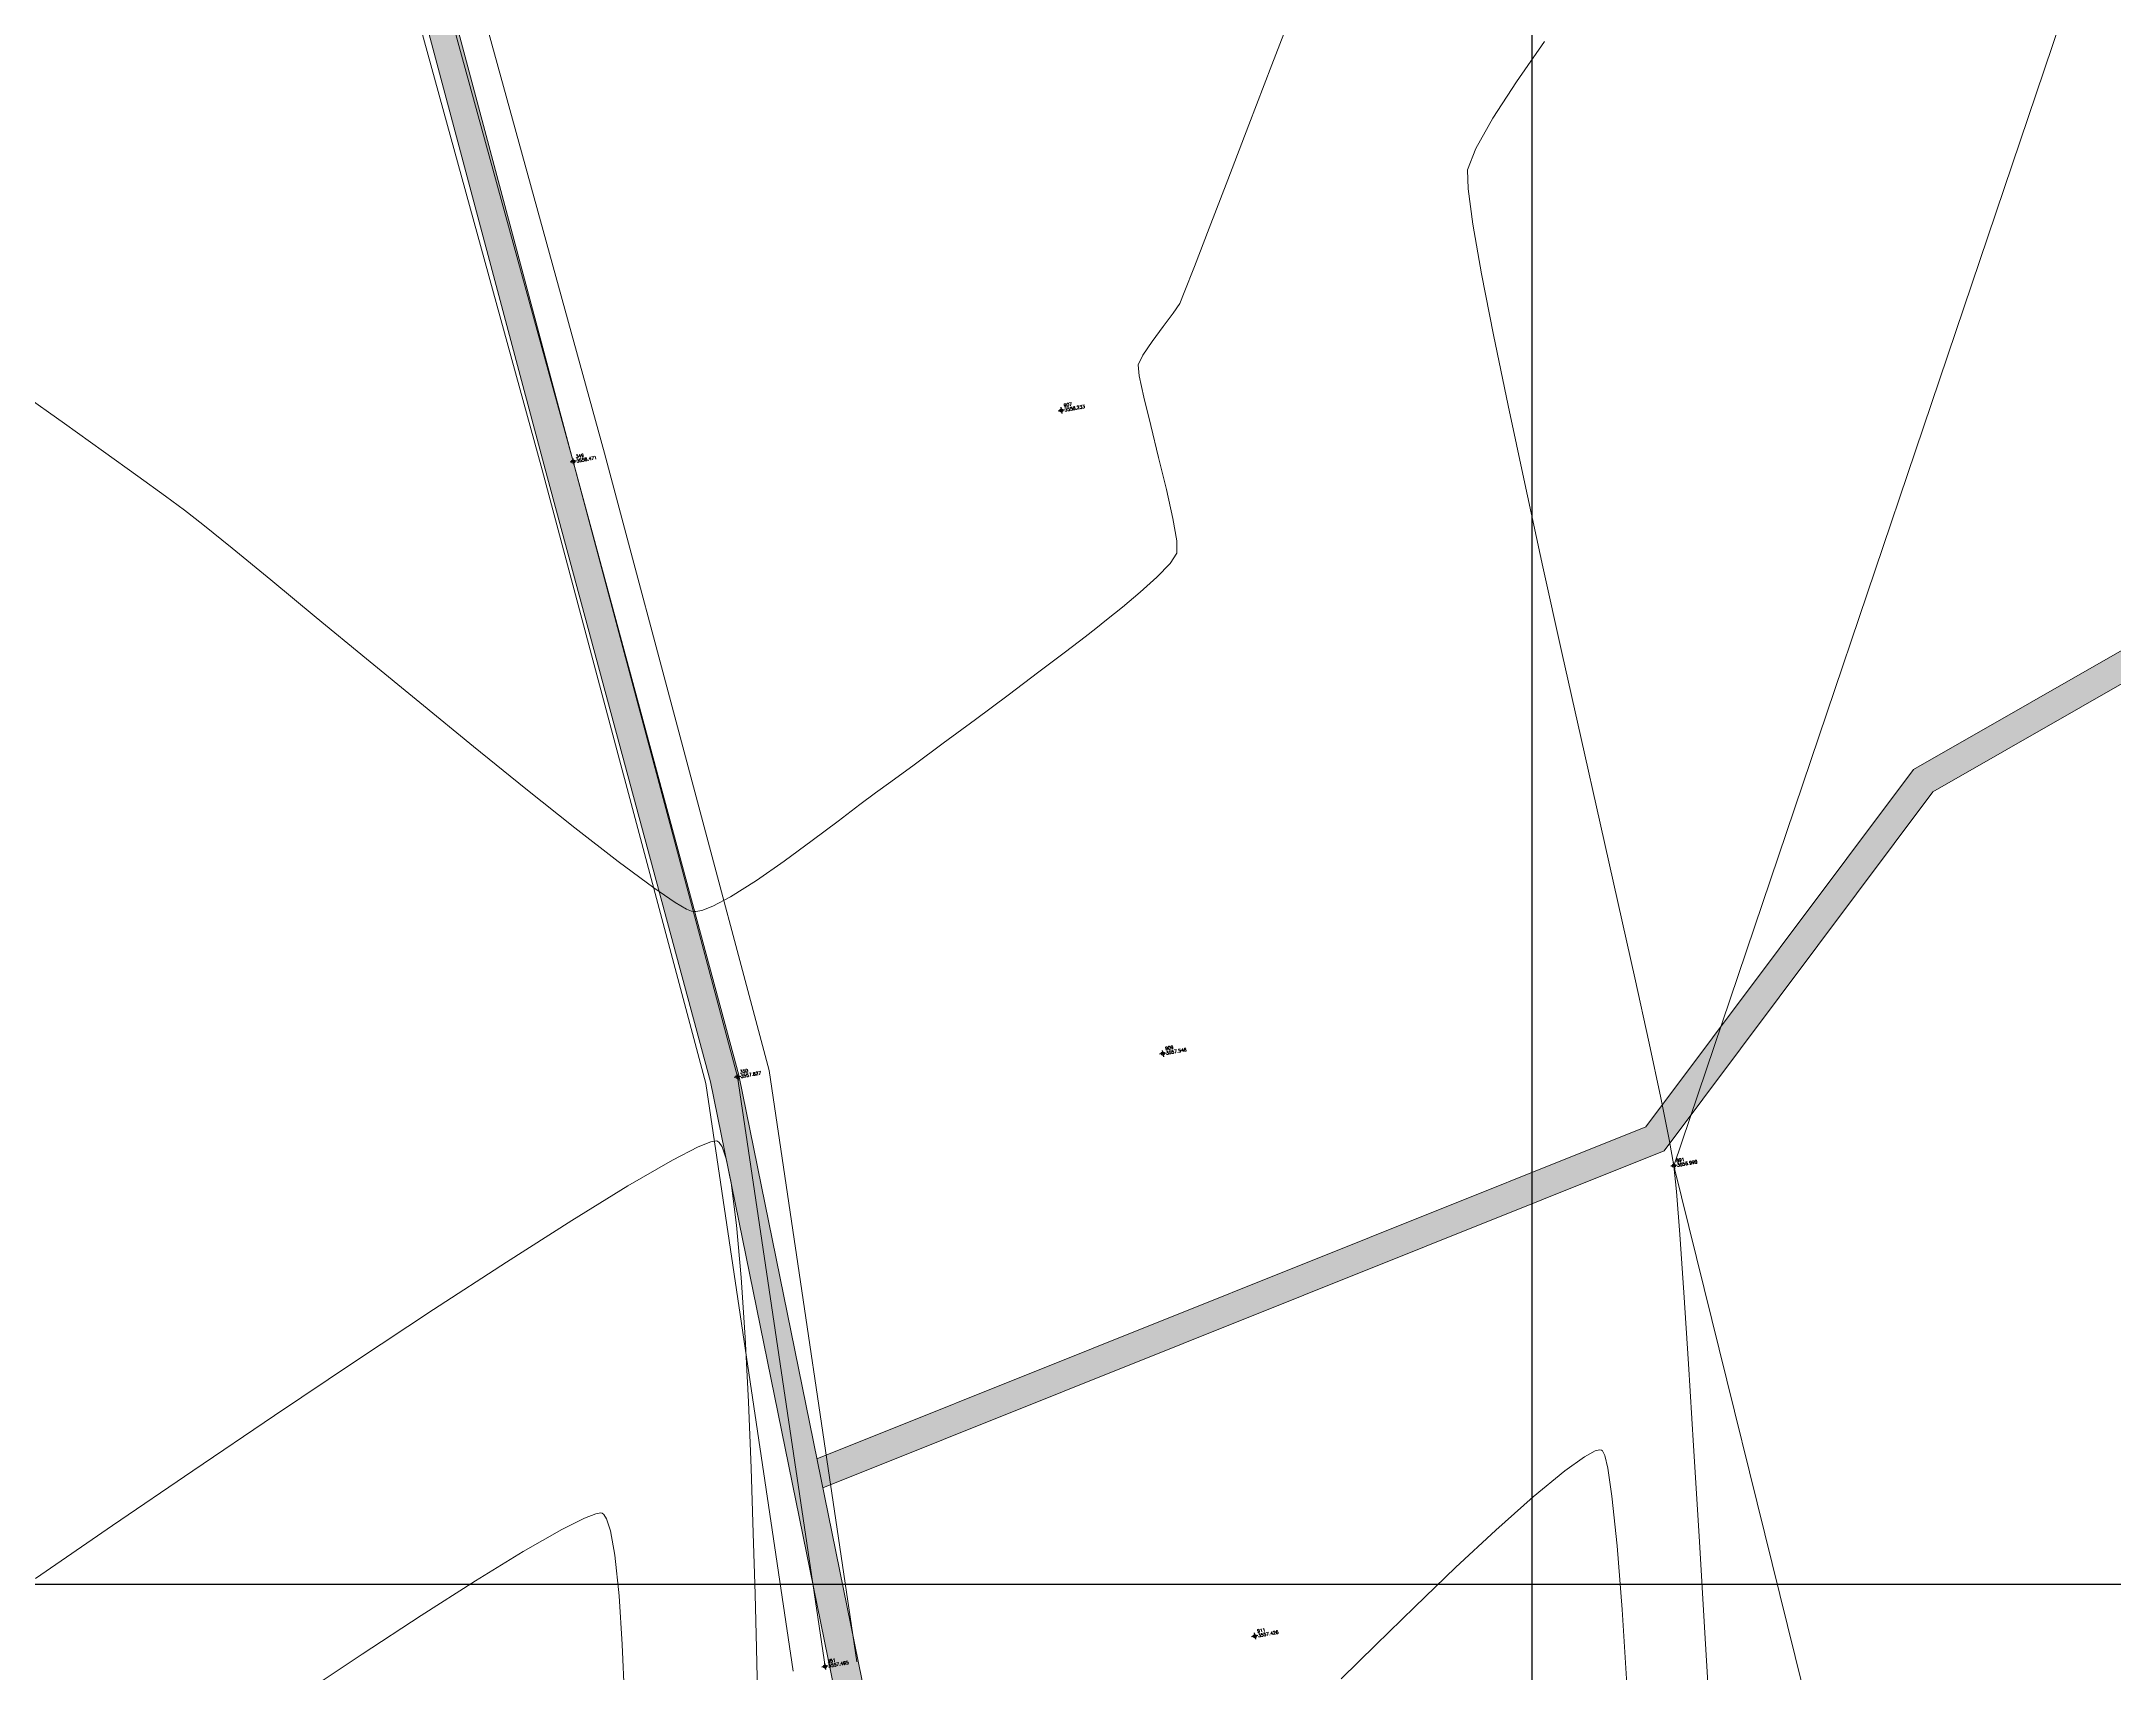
# Model space of a CAD drawing. Header units: millimetres. Extents: x 736950 to 740938, y 8500595 to 8502163.
# Drawn here: x 738253.7 to 738318.1, y 8501197.2 to 8501247.9 of the extents above; entities that cross this region are included whole.
import ezdxf

# ---------------------------------------------------------------- set-up
doc = ezdxf.new("R2010")
doc.units = ezdxf.units.MM
for name, color, linetype, lineweight in [('camino', 22, 'Continuous', 5), ('CAMINO ACTUAL', 1, 'Continuous', 13), ('CONT-MNR', 96, 'Continuous', 15), ('otros', 4, 'Continuous', 5), ('pista', 251, 'Continuous', 5)]:
    doc.layers.add(name, color=color, linetype=linetype, lineweight=lineweight)
doc.layers.add('Cuadricula Coordenadas', color=5, linetype='Continuous')
doc.styles.add('5mm', font='arial.ttf', dxfattribs={"height": 3})
pattern_1 = [(9.94991650582834, (1479841.21072825, -18.49207214638591), (0.4979252195647159, 0.4170677100899267), [0.375, -0.75]), (129.9499165058283, (1479841.21072825, -18.49207214638591), (-0.6101538418184378, 0.222682034283025), [0.3749999999999999, -0.7499999999999998]), (69.94991650582834, (1479841.21072825, -18.49207214638591), (-0.112228622253722, 0.6397497443729518), [-0.75, 0.375])]

msp = doc.modelspace()

# ---------------------------------------------------------------- hatches: boundary and pattern name
at = {"layer": 'pista'}
h = msp.add_hatch(dxfattribs=at)
h.set_pattern_fill('HONEY', color=256, scale=3, angle=9.94991650582834, style=0)
h.set_pattern_definition(pattern_1)
h.paths.add_polyline_path([(737744.7999806425, 8501250.923935566), (737743.4751223363, 8501250.754223157), (737756.465848178, 8501242.026572531), (737763.5739612179, 8501242.006896213), (737770.002546867, 8501243.455222024), (737769.8468594846, 8501244.342704736), (737763.4750639071, 8501242.907173423), (737756.7405500773, 8501242.925815564)])
h.paths.add_polyline_path([(737794.2809870465, 8501256.017245878), (737809.7820272583, 8501263.709828075), (737823.391616501, 8501273.483615467), (737837.0791595323, 8501280.557800073), (737851.5530432165, 8501285.77819753), (737870.8510758049, 8501293.050216693, -0.9976846880626209), (737871.0089264096, 8501292.63424804), (737865.2748787645, 8501289.581801567, 0.7845063948290762), (737866.1540430214, 8501286.121818589), (737883.2588851704, 8501291.348365877), (737897.4188924351, 8501296.516943583), (737903.2981396064, 8501301.44146652, -0.5512150924587264), (737904.1219025984, 8501301.177325813), (737906.855912117, 8501297.98174819, 0.5618964424650519), (737910.2738656431, 8501298.536066804), (737914.22079628, 8501308.558674501), (737925.6412323939, 8501300.72656757, 0.340189525830376), (737928.7023693406, 8501300.894137181), (737936.9171069289, 8501306.117412793, -0.358727273887905), (737938.1716059428, 8501305.962964654), (737943.1732157968, 8501301.051021611, 0.3417074120720416), (737946.0555081918, 8501300.709858142), (737955.8779356404, 8501307.072689936), (737971.8320576148, 8501314.464803053), (737988.5677626224, 8501323.411181662), (738023.1375471824, 8501336.282937778), (738044.4246208373, 8501357.728329657), (738061.4456776979, 8501362.208386911), (738078.9085143938, 8501363.070318012), (738112.0997810266, 8501372.051506756), (738118.6561313582, 8501373.365123207), (738128.3493353954, 8501376.976906104), (738155.2251721952, 8501366.826195797), (738176.6167526407, 8501363.543890122), (738193.8053773039, 8501353.328603027), (738204.7313956148, 8501340.877429372), (738207.705198212, 8501335.751671141), (738214.35685511, 8501331.742925933), (738229.9282901662, 8501313.374534177), (738233.5603594936, 8501308.186787868), (738234.53883727, 8501308.358438132), (738230.6417003467, 8501313.924784988), (738214.9478837823, 8501332.43754055), (738208.3676942562, 8501336.403214611), (738205.4657963786, 8501341.405035153), (738194.387784551, 8501354.029418997), (738176.9261677533, 8501364.406946706), (738155.4549153853, 8501367.70147717), (738128.3514754312, 8501377.93815071), (738118.4090486554, 8501374.233504975), (738111.8936108743, 8501372.928085677), (738078.7671659255, 8501363.964436961), (738061.3074614278, 8501363.102660457), (738043.958527311, 8501358.536303693), (738022.6381405202, 8501337.057350922), (737988.196920163, 8501324.233464561), (737971.4304040315, 8501315.270615296), (737955.4419368334, 8501307.862588815), (737945.5806043665, 8501301.47455489, -0.3391433520832071), (737943.8038299843, 8501301.693147572), (737938.8116631231, 8501306.59581691, 0.3560082385246841), (737936.4342009705, 8501306.876887502), (737928.158540546, 8501301.61487459, -0.3502196171718997), (737926.1502499409, 8501301.468794718), (737914.5128481541, 8501309.44969617, 0.4302069892023044), (737913.4330382891, 8501309.014522241), (737909.4507249827, 8501298.90206584, -0.5704007069138802), (737907.5397775185, 8501298.566836312), (737904.9064502402, 8501301.644734057, 0.4931454261128044), (737902.7202336333, 8501302.131411942), (737896.9620044216, 8501297.308254998), (737882.9728831241, 8501292.20205278), (737866.0373022418, 8501287.027224885, -0.7384715771871906), (737865.6977918843, 8501288.787355538), (737871.5108758068, 8501291.881875956, 0.9119586051647783), (737870.5337161538, 8501293.892406015), (737851.2416702455, 8501286.62264278), (737836.7183275839, 8501281.384406622), (737822.9200107896, 8501274.252970394), (737809.3164408724, 8501264.483505804), (737793.8201376351, 8501256.79327439), (737778.9884914039, 8501246.402265295), (737769.846859484, 8501244.34270474), (737770.0025468671, 8501243.455222024), (737779.3594973255, 8501245.563292695)])
h.paths.add_polyline_path([(738260.5182952256, 8501271.251537092), (738234.538837269, 8501308.358438132), (738233.56035949, 8501308.186787868), (738259.6897886079, 8501270.86568047), (738269.3749442189, 8501234.589470252), (738274.5057655985, 8501215.583008338), (738279.7983711922, 8501189.602392923), (738280.7089290785, 8501189.641305126), (738275.382018582, 8501215.790318219), (738270.2441657205, 8501234.822827347)])
h = msp.add_hatch(dxfattribs=at)
h.set_pattern_fill('HONEY', color=256, scale=3, angle=9.94991650582834, style=0)
h.set_pattern_definition(pattern_1)
h.paths.add_polyline_path([(738324.6607803253, 8501303.255688567), (738340.4924515977, 8501317.889334468), (738348.8662337415, 8501324.073052296), (738353.590805852, 8501327.284200039), (738353.3935913751, 8501328.238359738), (738348.3457597718, 8501324.807502367), (738339.9179463997, 8501318.583884543), (738324.2255770555, 8501304.078999216), (738315.7325336294, 8501302.122292453), (738315.3895158557, 8501301.119687961)])
h.paths.add_polyline_path([(738357.4758860999, 8501329.924770733), (738355.3178019538, 8501329.546187053), (738353.3935913751, 8501328.238359738), (738353.590805852, 8501327.284200039)])
h.paths.add_polyline_path([(738355.3178019538, 8501329.546187053), (738357.4758860999, 8501329.924770733), (738361.0578508263, 8501332.359323043), (738363.3835271286, 8501333.415346753), (738363.2229229206, 8501334.330857413), (738360.6156308141, 8501333.146959946)])
h.paths.add_polyline_path([(738372.2578746635, 8501337.44493651), (738376.051893744, 8501343.604659278), (738384.3371857059, 8501343.315453827), (738396.3431088859, 8501336.743085163), (738397.7625263938, 8501336.992087642), (738384.5820186181, 8501344.207455842), (738375.5601263958, 8501344.522372976), (738371.6356416285, 8501338.150834598), (738363.2229229206, 8501334.330857413), (738363.3835271286, 8501333.415346753)])
h.paths.add_polyline_path([(738436.6034008801, 8501329.990238985), (738444.2017746986, 8501325.43121988), (738452.8734561556, 8501307.334992252), (738462.2723454447, 8501299.215247), (738472.0773927479, 8501292.336898148), (738476.4099973171, 8501284.113763375), (738475.7676183763, 8501275.937908038), (738473.3720247473, 8501270.147524597), (738463.7300826617, 8501267.01979427), (738453.6966851103, 8501272.36147203), (738447.4627184485, 8501277.597434692), (738440.2922288832, 8501281.82037677), (738429.9443386114, 8501278.080471296), (738419.3518401972, 8501279.321331613), (738406.5075618846, 8501276.137968121), (738388.4123257946, 8501271.967200011), (738375.1903402089, 8501266.111610735), (738375.3505656625, 8501265.198259134), (738388.6981989648, 8501271.109493716), (738406.7169004902, 8501275.262621386), (738419.409583229, 8501278.408412987), (738430.0505363679, 8501277.161876433), (738440.2001518973, 8501280.830122007), (738446.9413410703, 8501276.860009344), (738453.1902639542, 8501271.61148482), (738463.6443750293, 8501266.045823503), (738474.0448573995, 8501269.419615198), (738476.6536982558, 8501275.725437986), (738477.3276306477, 8501284.302888758), (738472.7722720027, 8501292.948803121), (738462.8263635708, 8501299.92596761), (738453.6039266584, 8501307.893274814), (738444.8965941606, 8501326.063899701), (738436.8460261285, 8501330.894235026), (738416.3518244564, 8501330.566419892), (738403.3274363902, 8501333.945704658), (738397.7625263938, 8501336.992087642), (738396.3431088859, 8501336.743085163), (738402.9932677158, 8501333.10260747), (738416.2440572663, 8501329.664580975)])
h.paths.add_polyline_path([(738366.9855507249, 8501262.47797515), (738367.1719360423, 8501261.576208904), (738375.3505656625, 8501265.198259134), (738375.1903402089, 8501266.111610735)])
h.paths.add_polyline_path([(738364.1546022783, 8501260.239929484), (738367.1719360423, 8501261.576208904), (738366.9855507249, 8501262.47797515), (738363.8370059141, 8501261.083586605), (738350.1546530364, 8501256.803430917), (738337.7098892569, 8501245.781399498), (738330.268049402, 8501235.809736565), (738311.8317502447, 8501225.265813686), (738303.5339075474, 8501214.184070656), (738277.807083866, 8501203.88603263), (738277.989679435, 8501202.989698078), (738304.1029048496, 8501213.44240657), (738312.4404135846, 8501224.57712347), (738330.8773626128, 8501235.121418016), (738338.3758479202, 8501245.168982793), (738350.6071806496, 8501256.001983404)])
h.paths.add_polyline_path([(738440.6798589167, 8501280.996831685), (738440.5931579545, 8501282.367079195), (738440.1818386264, 8501282.3410534), (738440.2685395887, 8501280.97080589)], flags=24)
h.paths.add_polyline_path([(738440.3988502925, 8501280.981238337), (738440.3189465342, 8501282.244060837), (738439.9076272061, 8501282.218035042), (738439.9875309644, 8501280.955212543)], flags=24)
h.paths.add_polyline_path([(738440.11945135, 8501280.96396976), (738440.0935117037, 8501281.373927556), (738439.6821923755, 8501281.347901762), (738439.7081320218, 8501280.937943965)], flags=24)
h.paths.add_polyline_path([(738430.5302433862, 8501277.32858611), (738430.4435424239, 8501278.69883362), (738430.0322230958, 8501278.672807826), (738430.118924058, 8501277.302560316)], flags=25)
h.paths.add_polyline_path([(738430.249234762, 8501277.312992763), (738430.1693310036, 8501278.575815262), (738429.7580116754, 8501278.54978947), (738429.8379154339, 8501277.286966968)], flags=24)
h.paths.add_polyline_path([(738429.9698358176, 8501277.295724185), (738429.9438961713, 8501277.705681982), (738429.5325768432, 8501277.679656187), (738429.5585164895, 8501277.26969839)], flags=24)
h.paths.add_polyline_path([(738419.8892902513, 8501278.575122667), (738419.802589289, 8501279.945370175), (738419.3912699609, 8501279.91934438), (738419.4779709232, 8501278.549096873)], flags=24)
h.paths.add_polyline_path([(738419.6082816274, 8501278.559529318), (738419.528377869, 8501279.822351817), (738419.1170585409, 8501279.796326023), (738419.1969622993, 8501278.533503523)], flags=24)
h.paths.add_polyline_path([(738419.3288826848, 8501278.542260738), (738419.3029430385, 8501278.952218536), (738418.8916237104, 8501278.926192742), (738418.9175633567, 8501278.516234944)], flags=24)
h.paths.add_polyline_path([(738407.1966075088, 8501275.429331064), (738407.1099065467, 8501276.799578574), (738406.6985872185, 8501276.77355278), (738406.7852881807, 8501275.403305272)], flags=24)
h.paths.add_polyline_path([(738406.915598885, 8501275.413737714), (738406.8356951266, 8501276.676560216), (738406.4243757986, 8501276.650534421), (738406.5042795569, 8501275.387711922)], flags=24)
h.paths.add_polyline_path([(738406.6361999424, 8501275.396469137), (738406.6102602961, 8501275.806426933), (738406.198940968, 8501275.78040114), (738406.2248806143, 8501275.370443342)], flags=24)
h.paths.add_polyline_path([(738389.1778379105, 8501271.276199086), (738389.0911369483, 8501272.646446595), (738388.6798176202, 8501272.6204208), (738388.7665185825, 8501271.250173293)], flags=24)
h.paths.add_polyline_path([(738388.8968973614, 8501271.260610044), (738388.816993603, 8501272.523432544), (738388.4056742749, 8501272.497406749), (738388.4855780333, 8501271.23458425)], flags=24)
h.paths.add_polyline_path([(738388.6174303434, 8501271.243337162), (738388.5914906971, 8501271.653294958), (738388.1801713691, 8501271.627269164), (738388.2061110153, 8501271.217311367)], flags=24)
h.paths.add_polyline_path([(738364.6343092956, 8501260.406639164), (738364.5476083333, 8501261.776886672), (738364.1362890052, 8501261.75086088), (738364.2229899674, 8501260.38061337)], flags=25)
h.paths.add_polyline_path([(738364.3533006735, 8501260.391045814), (738364.2733969152, 8501261.653868314), (738363.862077587, 8501261.62784252), (738363.9419813454, 8501260.36502002)], flags=24)
h.paths.add_polyline_path([(738364.0739017309, 8501260.373777237), (738364.0479620846, 8501260.783735033), (738363.6366427565, 8501260.757709239), (738363.6625824028, 8501260.347751442)], flags=24)
h.paths.add_polyline_path([(738351.086887663, 8501256.168693075), (738351.0001867007, 8501257.538940582), (738350.5888673727, 8501257.512914788), (738350.6755683349, 8501256.14266728)], flags=24)
h.paths.add_polyline_path([(738350.805879037, 8501256.153099725), (738350.7259752786, 8501257.415922226), (738350.3146559505, 8501257.389896432), (738350.3945597089, 8501256.127073932)], flags=24)
h.paths.add_polyline_path([(738350.5264800944, 8501256.135831147), (738350.5005404481, 8501256.545788944), (738350.08922112, 8501256.519763151), (738350.1151607663, 8501256.109805353)], flags=24)
h.paths.add_polyline_path([(738338.8555549445, 8501245.335692476), (738338.7786664224, 8501246.550861299), (738338.3673470942, 8501246.524835505), (738338.4442356164, 8501245.309666684)], flags=25)
h.paths.add_polyline_path([(738338.5745463207, 8501245.320099127), (738338.4946425622, 8501246.582921628), (738338.0833232342, 8501246.556895833), (738338.1632269926, 8501245.294073334)], flags=25)
h.paths.add_polyline_path([(738338.2951473796, 8501245.30283055), (738338.2692077333, 8501245.712788349), (738337.8578884052, 8501245.686762555), (738337.8838280515, 8501245.276804758)], flags=24)

# ---------------------------------------------------------------- linework, layer by layer
at = {"linetype": 'Continuous', "extrusion": (-0.172787269436437, 0.9849591664230046, 0)}
for points, elevation in [([(-2196086.489162655, 0), (-2196086.289162655, 0)], 8245804.408062789), ([(-2196071.296162655, 0), (-2196071.096162654, 0)], 8245805.465062788), ([(-2196086.144162654, 0), (-2196085.944162655, 0)], 8245784.214062789), ([(-2196073.018162655, 0), (-2196072.818162655, 0)], 8245785.781062788), ([(-2196101.163162655, 0), (-2196100.963162655, 0)], 8245778.048062786), ([(-2196085.833162656, 0), (-2196085.633162655, 0)], 8245765.921062787), ([(-2196072.534162655, 0), (-2196072.334162654, 0)], 8245767.299062784)]:
    msp.add_lwpolyline(points, dxfattribs=dict(at, elevation=elevation))
at = {"linetype": 'Continuous', "extrusion": (0.9849591664230046, 0.172787269436437, 0)}
for points, elevation in [([(8245804.508062789, 0), (8245804.308062787, 0)], 2196086.389162655), ([(8245805.565062789, 0), (8245805.365062789, 0)], 2196071.196162654), ([(8245784.314062787, 0), (8245784.114062788, 0)], 2196086.044162655), ([(8245785.881062789, 0), (8245785.681062786, 0)], 2196072.918162655), ([(8245778.148062786, 0), (8245777.948062788, 0)], 2196101.063162655), ([(8245766.021062789, 0), (8245765.821062788, 0)], 2196085.733162655), ([(8245767.399062787, 0), (8245767.199062788, 0)], 2196072.434162654)]:
    msp.add_lwpolyline(points, dxfattribs=dict(at, elevation=elevation))
at = {"linetype": 'Continuous'}
for centre in [(738285.3912864495, 8501236.4068826), (738270.2441656903, 8501234.822827455), (738288.5407416562, 8501216.457005585), (738275.3414099865, 8501215.7324309), (738304.3992496802, 8501212.978839364), (738291.3952168751, 8501198.385410713), (738278.0581440638, 8501197.444786547)]:
    msp.add_circle(centre, 0.05, dxfattribs=at)
at = {"layer": 'camino'}
for p, q in [((738265.9134542845, 8501254.343306396), (738271.2093602921, 8501235.084386613)), ((738263.9805693623, 8501253.82926393), (738269.2789710885, 8501234.561268296)), ((738264.9470118234, 8501254.086285163), (738270.2441656903, 8501234.822827455)), ((738271.2093602921, 8501235.084386613), (738276.3222112368, 8501215.935539434)), ((738269.2789710885, 8501234.561268296), (738274.3606087362, 8501215.529322367)), ((738270.2441656903, 8501234.822827455), (738275.3414099865, 8501215.7324309)), ((738275.3414099865, 8501215.7324309), (738278.0581440638, 8501197.444786547)), ((738276.3222112368, 8501215.935539434), (738279.0472890055, 8501197.59172968)), ((738274.3606087362, 8501215.529322367), (738277.0689991222, 8501197.297843413))]:
    msp.add_line(p, q, dxfattribs=at)
at = {"layer": 'CAMINO ACTUAL'}
for points in [[(737988.1969201654, 8501324.23346456), (738022.638140521, 8501337.057350922), (738043.9585273108, 8501358.536303693), (738061.3074614247, 8501363.102660459), (738078.7671659256, 8501363.964436961), (738111.8936108851, 8501372.92808568), (738118.4090486645, 8501374.233504977), (738128.3514754305, 8501377.93815071), (738155.454915393, 8501367.70147717), (738176.9261677564, 8501364.406946704), (738194.3877845515, 8501354.029418996), (738205.4657963796, 8501341.405035151), (738208.3676942562, 8501336.40321461), (738214.9478837845, 8501332.437540548), (738230.6417003514, 8501313.924784983), (738260.5182952263, 8501271.25153709), (738270.2441656903, 8501234.822827455), (738275.3820185816, 8501215.79031822), (738280.7089290787, 8501189.641305126)], [(737988.5677626258, 8501323.411181664), (738023.1375471818, 8501336.282937778), (738044.4246208366, 8501357.728329655), (738061.4456777014, 8501362.208386911), (738078.9085143864, 8501363.070318013), (738112.0997810143, 8501372.051506754), (738118.6561313678, 8501373.365123209), (738128.349335396, 8501376.976906104), (738155.2251721928, 8501366.826195799), (738176.6167526424, 8501363.54389012), (738193.8053773035, 8501353.328603027), (738204.7313956139, 8501340.877429372), (738207.7051982115, 8501335.751671143), (738214.356855111, 8501331.742925936), (738229.9282901693, 8501313.374534167), (738259.6897886079, 8501270.86568047), (738269.3749442361, 8501234.589470183), (738274.5057655985, 8501215.583008338), (738279.7983711922, 8501189.602392923)], [(738330.268049402, 8501235.809736565), (738311.8317502447, 8501225.265813686), (738303.5339075474, 8501214.184070656), (738277.8070838663, 8501203.88603263)], [(738330.8773626128, 8501235.121418016), (738312.4404135846, 8501224.57712347), (738304.1029048496, 8501213.44240657), (738277.9896794352, 8501202.989698078)]]:
    msp.add_lwpolyline(points, dxfattribs=at)
at = {"layer": 'CONT-MNR', "extrusion": (0.9330912762724799, -0.3596396392838178, 0), "elevation": -2368491.694410714}
msp.add_lwpolyline([(8197958.577393073, 3558), (8197960.636098308, 3558)], dxfattribs=at)
at = {"layer": 'CONT-MNR'}
for points, elevation in [([(738299.5151621855, 8501246.599101333), (738300.3851984415, 8501247.853485096)], 3557), ([(738291.2128950903, 8501245.272193141), (738291.9276588634, 8501247.130433213)], 3558), ([(738290.5534875272, 8501243.556867413), (738291.2128950903, 8501245.272193141)], 3558), ([(738298.0125291058, 8501243.281945806), (738297.9997808008, 8501243.873984218)], 3557), ([(738298.8038544689, 8501238.751377799), (738298.4330416766, 8501240.650522362)], 3557), ([(738289.063978886, 8501239.728598338), (738289.2046818531, 8501240.070321493)], 3558), ([(738288.5491996347, 8501239.00700053), (738288.8641807056, 8501239.427069915)], 3558), ([(738299.2570706175, 8501236.556771649), (738298.8038544689, 8501238.751377799)], 3557), ([(738287.8114050358, 8501237.481765892), (738287.7739134418, 8501237.817940684)], 3558), ([(738287.9543495775, 8501236.82145308), (738287.8114050358, 8501237.481765892)], 3558), ([(738253.1431849569, 8501236.928331481), (738254.4512075756, 8501236.00260218)], 3558), ([(738299.774214386, 8501234.136824144), (738299.2570706175, 8501236.556771649)], 3557), ([(738255.6675826962, 8501235.134903338), (738256.7338868292, 8501234.368852558)], 3558), ([(738288.6505047125, 8501233.954721438), (738288.4104390334, 8501234.95202736)], 3558), ([(738300.3368100384, 8501231.561655518), (738299.774214386, 8501234.136824144)], 3557), ([(738260.8554530545, 8501231.152759483), (738262.2665847985, 8501229.989017062)], 3558), ([(738287.8349338849, 8501230.768315772), (738288.3589388824, 8501231.23733205)], 3558), ([(738286.1338800471, 8501229.385557562), (738286.4594422454, 8501229.640767395)], 3558), ([(738282.7240579925, 8501226.821487764), (738283.739248327, 8501227.579250649)], 3558), ([(738268.7754310431, 8501224.66686859), (738270.2931165494, 8501223.459384862)], 3558), ([(738276.7942386504, 8501222.42797681), (738277.6603291817, 8501223.064582754)], 3558), ([(738273.7616474401, 8501220.93623158), (738273.9186487701, 8501220.870648649)], 3558), ([(738273.9721191259, 8501220.86075201), (738274.050052299, 8501220.86314629)], 3558), ([(738274.050052299, 8501220.86314629), (738274.2345396478, 8501220.900593838)], 3558), ([(738274.2345396478, 8501220.900593838), (738274.5751716815, 8501221.030763129)], 3558), ([(738274.5751716815, 8501221.030763129), (738275.1272054198, 8501221.321033174)], 3558), ([(738303.9956705001, 8501215.079383178), (738303.6322322784, 8501216.777733168)], 3557), ([(738274.1160661196, 8501213.559643531), (738273.319111024, 8501213.150183817)], 3558), ([(738274.6742212478, 8501213.74619061), (738274.5131269791, 8501213.71761117)], 3558), ([(738274.7220719405, 8501213.736316757), (738274.6742212478, 8501213.74619061)], 3558), ([(738275.1425697953, 8501212.442665447), (738274.9881662236, 8501213.19663147)], 3558), ([(738304.4764759239, 8501212.180723764), (738304.3970091874, 8501212.970025623)], 3557), ([(738271.9413176689, 8501212.35311737), (738270.2022351696, 8501211.28359974)], 3558), ([(738304.7083649712, 8501209.0406042), (738304.5814700075, 8501210.84736938)], 3557), ([(738265.9089610992, 8501208.51785738), (738263.4891487085, 8501206.91695586)], 3558), ([(738263.4891487085, 8501206.91695586), (738260.976805534, 8501205.234249596)], 3558), ([(738305.0133516762, 8501204.289408347), (738304.8535343496, 8501206.831069946)], 3557), ([(738302.1047781707, 8501204.16514289), (738301.9554113117, 8501204.129408473)], 3558), ([(738302.1565388356, 8501204.15637293), (738302.1047781707, 8501204.16514289)], 3558), ([(738301.6259526466, 8501203.952603063), (738301.0156873725, 8501203.514831878)], 3558), ([(738302.4786720864, 8501202.7285948), (738302.3499220904, 8501203.592729459)], 3558), ([(738269.8871373615, 8501201.692516295), (738268.690792003, 8501201.00655913)], 3559), ([(738270.9492043233, 8501202.184791047), (738270.5920010407, 8501202.048006076)], 3559), ([(738271.2803906985, 8501202.019849302), (738271.1902586865, 8501202.161747234)], 3559), ([(738271.535651318, 8501200.897585694), (738271.400770038, 8501201.648406355)], 3559), ([(738298.8785218335, 8501201.674220666), (738297.6281014184, 8501200.51222326)], 3558), ([(738268.690792003, 8501201.00655913), (738267.2117081773, 8501200.099629967)], 3559), ([(738271.6674357296, 8501199.635081325), (738271.535651318, 8501200.897585694)], 3559), ([(738275.9276296772, 8501198.01229416), (738275.885364983, 8501199.69054309)], 3558), ([(738302.9451870079, 8501196.89883739), (738302.7940218983, 8501199.208866727)], 3558)]:
    msp.add_lwpolyline(points, dxfattribs=dict(at, elevation=elevation))
at = {"layer": 'CONT-MNR', "extrusion": (0.8393023860515407, -0.5436648827799995, 0), "elevation": -4002172.691087977}
msp.add_lwpolyline([(7536502.72892622, 3557.000000000003), (7536504.074405477, 3557.000000000003)], dxfattribs=at)
at = {"layer": 'CONT-MNR', "extrusion": (0.8705146917922553, -0.4921424299670115, 0), "elevation": -3541123.665152675}
msp.add_lwpolyline([(7763806.166470804, 3557), (7763807.237464002, 3557)], dxfattribs=at)
at = {"layer": 'CONT-MNR', "extrusion": (0.9325884396880411, -0.3609415495065999, 0), "elevation": -2379923.956968979}
msp.add_lwpolyline([(8194644.183884975, 3557.00000000001), (8194644.89538624, 3557.00000000001)], dxfattribs=at)
at = {"layer": 'CONT-MNR', "extrusion": (0.9332630582189305, -0.3591936304611335, 0), "elevation": -2364573.236823612}
msp.add_lwpolyline([(8199084.225864242, 3558.000000000013), (8199085.824788412, 3558.000000000013)], dxfattribs=at)
at = {"layer": 'CONT-MNR', "extrusion": (0.9907246914016072, 0.1358844577101817, 0), "elevation": 1886636.90385485}
msp.add_lwpolyline([(8322067.293835695, 3557), (8322068.401974726, 3557)], dxfattribs=at)
at = {"layer": 'CONT-MNR', "extrusion": (0.9848598515102841, 0.1733524527750944, 0), "elevation": 2200831.403535094}
msp.add_lwpolyline([(8244544.760478869, 3557.00000000001), (8244546.317616915, 3557.00000000001)], dxfattribs=at)
at = {"layer": 'CONT-MNR', "extrusion": (0.932756382008191, -0.3605073256162625, 0), "elevation": -2376115.351305591}
msp.add_lwpolyline([(8195745.462093257, 3558.00000000001), (8195746.736717055, 3558.00000000001)], dxfattribs=at)
at = {"layer": 'CONT-MNR', "extrusion": (0.9313179172941339, -0.3642072719303073, 0), "elevation": -2408631.489571361}
msp.add_lwpolyline([(8186247.493842028, 3558), (8186248.358654745, 3558)], dxfattribs=at)
at = {"layer": 'CONT-MNR', "extrusion": (0.8336046742158643, -0.5523615185052836, 0), "elevation": -4080316.471010767}
msp.add_lwpolyline([(7494475.281148071, 3558), (7494475.6428644, 3558)], dxfattribs=at)
at = {"layer": 'CONT-MNR', "extrusion": (0.8009924585433427, -0.5986744368658908, 0), "elevation": -4498110.915040575}
msp.add_lwpolyline([(7251422.239567892, 3558), (7251422.814318544, 3558)], dxfattribs=at)
at = {"layer": 'CONT-MNR', "extrusion": (0.8270484296368983, -0.562130674341065, 0), "elevation": -4168206.856294558}
msp.add_lwpolyline([(7445949.925783947, 3558), (7445950.436555832, 3558)], dxfattribs=at)
at = {"layer": 'CONT-MNR', "extrusion": (0.9048679419844714, -0.4256923860827055, 0), "elevation": -2950859.27280235}
msp.add_lwpolyline([(8006781.052733445, 3558), (8006781.391187054, 3558)], dxfattribs=at)
at = {"layer": 'CONT-MNR', "extrusion": (0.9721339947993164, 0.2344258862743679, 0), "elevation": 2710624.794671501}
msp.add_lwpolyline([(8091266.600219437, 3558.00000000001), (8091267.503950144, 3558.00000000001)], dxfattribs=at)
at = {"layer": 'CONT-MNR', "extrusion": (0.5807326319413635, 0.8140943496907818, 0), "elevation": 7349536.645598489}
msp.add_lwpolyline([(4335936.381183684, 3558), (4335934.887038541, 3558)], dxfattribs=at)
at = {"layer": 'CONT-MNR', "extrusion": (0.9709413622871063, 0.2393175108512923, 0), "elevation": 2751329.142873652}
msp.add_lwpolyline([(8077515.300767582, 3558.000000000013), (8077516.321301284, 3558.000000000013)], dxfattribs=at)
at = {"layer": 'CONT-MNR', "extrusion": (0.5862697835225769, 0.8101158811728054, 0), "elevation": 7319802.587339448}
msp.add_lwpolyline([(4385943.328597393, 3558.00000000001), (4385942.269724614, 3558.00000000001)], dxfattribs=at)
at = {"layer": 'CONT-MNR', "extrusion": (0.590102425842671, 0.8073283885845927, 0), "elevation": 7298934.938565113}
msp.add_lwpolyline([(4420582.345525517, 3558.000000000003), (4420581.613615554, 3558.000000000003)], dxfattribs=at)
at = {"layer": 'CONT-MNR', "extrusion": (0.9762233381186693, 0.2167671426033985, 0), "elevation": 2563522.803858793}
msp.add_lwpolyline([(8139065.348522203, 3558.000000000002), (8139066.268219509, 3558.000000000002)], dxfattribs=at)
at = {"layer": 'CONT-MNR', "extrusion": (0.6155347279637107, 0.7881097630854732, 0), "elevation": 7154328.524323996}
msp.add_lwpolyline([(4650975.855246546, 3558), (4650975.13739553, 3558)], dxfattribs=at)
at = {"layer": 'CONT-MNR', "extrusion": (0.6300392872478442, 0.7765632598341417, 0), "elevation": 7066877.129082763}
msp.add_lwpolyline([(4782806.08064705, 3558.000000000003), (4782804.905389262, 3558.000000000003)], dxfattribs=at)
at = {"layer": 'CONT-MNR', "extrusion": (0.9848035438908005, 0.1736720470891048, 0), "elevation": 2203496.023533896}
msp.add_lwpolyline([(8243823.602833542, 3558), (8243824.305969246, 3558)], dxfattribs=at)
at = {"layer": 'CONT-MNR', "extrusion": (0.634709993044585, 0.7727504284886183, 0), "elevation": 7037911.558405382}
msp.add_lwpolyline([(4825326.519172827, 3558.000000000006), (4825324.973450662, 3558.000000000006)], dxfattribs=at)
at = {"layer": 'CONT-MNR', "extrusion": (0.8375166550900198, -0.5464117974996741, 0), "elevation": -4026844.131662925}
msp.add_lwpolyline([(7523332.79849025, 3558), (7523333.183580844, 3558)], dxfattribs=at)
at = {"layer": 'CONT-MNR', "extrusion": (0.9997612740379825, 0.02184936918883237, 0), "elevation": 923859.2877255239}
msp.add_lwpolyline([(8483071.369990943, 3558), (8483071.75124956, 3558)], dxfattribs=at)
at = {"layer": 'CONT-MNR', "extrusion": (0.7175931408047727, -0.6964625505150596, 0), "elevation": -5390998.527760028}
msp.add_lwpolyline([(6614615.417786902, 3558.000000000012), (6614616.00784479, 3558.000000000012)], dxfattribs=at)
at = {"layer": 'CONT-MNR', "extrusion": (0.976311185361909, 0.2163711379487207, 0), "elevation": 2560232.023945091}
msp.add_lwpolyline([(8140097.854155255, 3557.000000000013), (8140100.578972459, 3557.000000000013)], dxfattribs=at)
at = {"layer": 'CONT-MNR', "extrusion": (0.6412766305528117, -0.767309769980047, 0), "elevation": -6049630.69021914}
msp.add_lwpolyline([(6018135.375225576, 3558), (6018136.091459613, 3558)], dxfattribs=at)
at = {"layer": 'CONT-MNR', "extrusion": (0.6361522810738027, 0.7715635264089391, 0), "elevation": 7028886.21405807}
msp.add_lwpolyline([(4838460.611625402, 3558.000000000013), (4838458.586277144, 3558.000000000013)], dxfattribs=at)
at = {"layer": 'CONT-MNR', "extrusion": (0.6293781771122788, -0.7770991636688493, 0), "elevation": -6141637.057966742}
msp.add_lwpolyline([(5924210.204699664, 3558), (5924210.639985064, 3558)], dxfattribs=at)
at = {"layer": 'CONT-MNR', "extrusion": (0.6287299937753512, -0.7776236846491026, 0), "elevation": -6146574.676615117}
msp.add_lwpolyline([(5919087.531325787, 3558.00000000001), (5919088.158439335, 3558.00000000001)], dxfattribs=at)
at = {"layer": 'CONT-MNR', "extrusion": (0.605911428259551, -0.7955321119253899, 0), "elevation": -6315664.961211313}
msp.add_lwpolyline([(5738321.595677366, 3558), (5738322.366256075, 3558)], dxfattribs=at)
at = {"layer": 'CONT-MNR', "extrusion": (0.6348838049788819, 0.7726076327448087, 0), "elevation": 7036825.930787854}
msp.add_lwpolyline([(4826904.154951309, 3558), (4826902.020469713, 3558)], dxfattribs=at)
at = {"layer": 'CONT-MNR', "extrusion": (0.6021022367906538, -0.798418998052834, 0), "elevation": -6343019.31195048}
msp.add_lwpolyline([(5708069.101472734, 3558.000000000004), (5708070.133233546, 3558.000000000004)], dxfattribs=at)
at = {"layer": 'CONT-MNR', "extrusion": (0.9759103197064476, 0.2181720602883403, 0), "elevation": 2575246.117503033}
msp.add_lwpolyline([(8135357.639540883, 3557.000000000002), (8135360.380827785, 3557.000000000002)], dxfattribs=at)
at = {"layer": 'CONT-MNR', "extrusion": (-0.5998948622519371, 0.800078842517242, 0), "elevation": 6358759.699523298}
msp.add_lwpolyline([(-5690527.947174047, 3558.000000000006), (-5690529.144348781, 3558.000000000006)], dxfattribs=at)
at = {"layer": 'CONT-MNR', "extrusion": (0.6324548906267993, 0.7745971929475625, 0), "elevation": 7051946.450772796}
msp.add_lwpolyline([(4804784.443745188, 3558), (4804782.287233986, 3558)], dxfattribs=at)
at = {"layer": 'CONT-MNR', "extrusion": (0.596430984764114, -0.8026643634878212, 0), "elevation": -6383297.123390828}
msp.add_lwpolyline([(5662987.076947737, 3558.000000000002), (5662988.317623108, 3558.000000000002)], dxfattribs=at)
at = {"layer": 'CONT-MNR', "extrusion": (0.5942475712117807, -0.8042821794052756, 0), "elevation": -6398662.516594191}
msp.add_lwpolyline([(5645618.66987869, 3558.000000000006), (5645619.788641385, 3558.000000000006)], dxfattribs=at)
at = {"layer": 'CONT-MNR', "extrusion": (0.9757235107440717, 0.2190060058109446, 0), "elevation": 2582197.755709263}
msp.add_lwpolyline([(8133151.145739751, 3557.000000000013), (8133153.831040011, 3557.000000000013)], dxfattribs=at)
at = {"layer": 'CONT-MNR', "extrusion": (0.6285884086188096, 0.7777381388038473, 0), "elevation": 7075793.844644895}
msp.add_lwpolyline([(4769593.592788599, 3558), (4769591.501317166, 3558)], dxfattribs=at)
at = {"layer": 'CONT-MNR', "extrusion": (0.5907308156641216, -0.8068687027173638, 0), "elevation": -6423247.48751482}
msp.add_lwpolyline([(5617630.617723655, 3558.000000000002), (5617631.5188062, 3558.000000000002)], dxfattribs=at)
at = {"layer": 'CONT-MNR', "extrusion": (0.5826497188102628, -0.8127233878573458, 0), "elevation": -6478985.595521444}
msp.add_lwpolyline([(5553253.205929969, 3558), (5553253.79359501, 3558)], dxfattribs=at)
at = {"layer": 'CONT-MNR', "extrusion": (0.6052063645750324, -0.7960686253570561, 0), "elevation": -6320746.617408821}
msp.add_lwpolyline([(5732714.994004508, 3558), (5732715.842834191, 3558)], dxfattribs=at)
at = {"layer": 'CONT-MNR', "extrusion": (0.5925082491367917, -0.805564382718634, 0), "elevation": -6410846.933279844}
msp.add_lwpolyline([(5631776.836330053, 3558.00000000001), (5631777.438269584, 3558.00000000001)], dxfattribs=at)
at = {"layer": 'CONT-MNR', "extrusion": (0.6129418428339016, 0.7901280258941463, 0), "elevation": 7169571.663621156}
msp.add_lwpolyline([(4627427.524261684, 3558.000000000003), (4627425.82373634, 3558.000000000003)], dxfattribs=at)
at = {"layer": 'CONT-MNR', "extrusion": (0.603137955652379, -0.7976368888482207, 0), "elevation": -6335605.837883759}
msp.add_lwpolyline([(5716287.795808407, 3558), (5716288.802268683, 3558)], dxfattribs=at)
at = {"layer": 'CONT-MNR', "extrusion": (0.9757515734476384, 0.2188809423281484, 0), "elevation": 2581155.281830395}
msp.add_lwpolyline([(8133479.490840916, 3557.00000000001), (8133482.047691316, 3557.00000000001)], dxfattribs=at)
at = {"layer": 'CONT-MNR', "extrusion": (0.5957323645896432, 0.8031830113868398, 0), "elevation": 7267849.729275067}
msp.add_lwpolyline([(4471486.095992882, 3558.000000000004), (4471484.720890602, 3558.000000000004)], dxfattribs=at)
at = {"layer": 'CONT-MNR', "extrusion": (0.571227574506582, -0.8207917263979502, 0), "elevation": -6556008.970664631}
msp.add_lwpolyline([(5462103.097750293, 3558.000000000013), (5462104.15237684, 3558.000000000013)], dxfattribs=at)
at = {"layer": 'CONT-MNR', "extrusion": (-0.5638121542447809, -0.8259030540722435, 0), "elevation": -7437432.02566548}
msp.add_lwpolyline([(-4183350.351104624, 3558.000000000004), (-4183349.542776865, 3558.000000000004)], dxfattribs=at)
at = {"layer": 'CONT-MNR', "extrusion": (-0.5327556921034828, 0.8462690899065964, 0), "elevation": 6801000.55408819}
msp.add_lwpolyline([(-5153853.46861272, 3558.000000000003), (-5153854.415598135, 3558.000000000003)], dxfattribs=at)
at = {"layer": 'CONT-MNR', "extrusion": (0.5039978502019398, 0.8637049073565712, 0), "elevation": 7714634.629876461}
msp.add_lwpolyline([(3646946.813562949, 3558.000000000012), (3646946.405044951, 3558.000000000012)], dxfattribs=at)
at = {"layer": 'CONT-MNR', "extrusion": (-0.1819953700251759, -0.9832993874143313, 0), "elevation": -8493607.709387168}
msp.add_lwpolyline([(-821238.5460681355, 3558.000000000004), (-821238.4916896255, 3558.000000000004)], dxfattribs=at)
at = {"layer": 'CONT-MNR', "extrusion": (0.9760317111049156, 0.2176283504454569, 0), "elevation": 2570713.547654517}
msp.add_lwpolyline([(8136783.439002571, 3557), (8136785.794941151, 3557)], dxfattribs=at)
at = {"layer": 'CONT-MNR', "extrusion": (0.9766602852199816, 0.2147898677173213, 0), "elevation": 2547047.063160507}
msp.add_lwpolyline([(8144220.663355387, 3557.000000000013), (8144222.74593264, 3557.000000000013)], dxfattribs=at)
at = {"layer": 'CONT-MNR', "extrusion": (0.9802052267244643, 0.1979841243687014, 0), "elevation": 2406795.059029459}
msp.add_lwpolyline([(8186761.665506598, 3557.000000000003), (8186762.984219481, 3557.000000000003)], dxfattribs=at)
at = {"layer": 'CONT-MNR', "extrusion": (0.9855738884152757, 0.1692457103562557, 0), "elevation": 2166447.363396241}
msp.add_lwpolyline([(8253618.670983561, 3557), (8253619.49968682, 3557)], dxfattribs=at)
at = {"layer": 'CONT-MNR', "extrusion": (-0.5007523306109571, 0.8655906095768916, 0), "elevation": 6988878.187637975}
msp.add_lwpolyline([(-4896044.750298733, 3558.000000000003), (-4896043.158560863, 3558.000000000003)], dxfattribs=at)
at = {"layer": 'CONT-MNR', "extrusion": (0.3696617702516167, -0.9291663874755915, 0), "elevation": -7626130.175696549}
msp.add_lwpolyline([(3828553.574466971, 3558.00000000001), (3828553.147136771, 3558.00000000001)], dxfattribs=at)
at = {"layer": 'CONT-MNR', "extrusion": (0.5980050427441478, 0.8014923386112747, 0), "elevation": 7255149.685284372}
msp.add_lwpolyline([(4492047.091151992, 3558.000000000013), (4492047.150232214, 3558.000000000013)], dxfattribs=at)
at = {"layer": 'CONT-MNR', "extrusion": (0.8353164666728944, 0.549769406665296, 0), "elevation": 5290400.284155471}
msp.add_lwpolyline([(6695322.743583737, 3558.00000000001), (6695322.909196889, 3558.00000000001)], dxfattribs=at)
at = {"layer": 'CONT-MNR', "extrusion": (0.9441897318206727, 0.3294021103824415, 0), "elevation": 3497389.230868048}
msp.add_lwpolyline([(7783568.869133315, 3558.000000000004), (7783569.256783814, 3558.000000000004)], dxfattribs=at)
at = {"layer": 'CONT-MNR', "extrusion": (0.9917203788648404, 0.1284160821088131, 0), "elevation": 1823854.899157601}
msp.add_lwpolyline([(8336017.90649648, 3558.000000000003), (8336019.223123537, 3558.000000000003)], dxfattribs=at)
at = {"layer": 'CONT-MNR', "extrusion": (0.9969140100801411, 0.07850131531339159, 0), "elevation": 1403382.414248776}
msp.add_lwpolyline([(8417018.31564051, 3557.000000000013), (8417019.653122352, 3557.000000000013)], dxfattribs=at)
at = {"layer": 'CONT-MNR', "extrusion": (0.5370125321227248, -0.843574264865364, 0), "elevation": -6774942.70833473}
msp.add_lwpolyline([(5188042.740638713, 3558.000000000003), (5188040.330439474, 3558.000000000003)], dxfattribs=at)
at = {"layer": 'CONT-MNR', "extrusion": (0.9960754890289811, 0.08850774065400331, 0), "elevation": 1487800.932638869}
msp.add_lwpolyline([(8402503.328135759, 3558.000000000013), (8402504.960751295, 3558.000000000013)], dxfattribs=at)
at = {"layer": 'CONT-MNR', "extrusion": (-0.5456073787593853, 0.8380409227736512, 0), "elevation": 6721557.303580746}
msp.add_lwpolyline([(-5257021.836188693, 3558.000000000003), (-5257019.139313214, 3558.000000000003)], dxfattribs=at)
at = {"layer": 'CONT-MNR', "extrusion": (0.9978476154947489, 0.06557542414231078, 0), "elevation": 1294156.82288143}
msp.add_lwpolyline([(8434497.051324515, 3558.00000000001), (8434498.912933888, 3558.00000000001)], dxfattribs=at)
at = {"layer": 'CONT-MNR', "extrusion": (0.9978486290166825, 0.06555999976759694, 0), "elevation": 1294055.603764853}
msp.add_lwpolyline([(8434514.31534428, 3557.00000000001), (8434516.52964231, 3557.00000000001)], dxfattribs=at)
at = {"layer": 'CONT-MNR', "extrusion": (0.9987068306105324, 0.05083961537881052, 0), "elevation": 1169518.990182541}
msp.add_lwpolyline([(8452678.502680015, 3558.000000000003), (8452680.50517792, 3558.000000000003)], dxfattribs=at)
at = {"layer": 'CONT-MNR', "extrusion": (0.9991702478461353, 0.04072856269367622, 0), "elevation": 1083904.981610419}
msp.add_lwpolyline([(8464080.797369113, 3558.000000000013), (8464082.85220003, 3558.000000000013)], dxfattribs=at)
at = {"layer": 'CONT-MNR', "extrusion": (0.5603497992784239, -0.8282560609187415, 0), "elevation": -6627490.370213292}
msp.add_lwpolyline([(5375117.775215426, 3558.000000000004), (5375114.711326749, 3558.000000000004)], dxfattribs=at)
at = {"layer": 'CONT-MNR', "extrusion": (0.6467819924004984, 0.7626749335768428, 0), "elevation": 6961175.855084687}
msp.add_lwpolyline([(4935341.171701105, 3558.000000000004), (4935341.21386439, 3558.000000000004)], dxfattribs=at)
at = {"layer": 'CONT-MNR', "extrusion": (0.9981479893675959, 0.06083248574097415, 0), "elevation": 1254087.053333534}
msp.add_lwpolyline([(8440544.231130607, 3557), (8440547.03947892, 3557)], dxfattribs=at)
at = {"layer": 'CONT-MNR', "extrusion": (0.5637037951598807, -0.8259770162191847, 0), "elevation": -6605639.631632838}
msp.add_lwpolyline([(5401945.188928948, 3558), (5401942.167251684, 3558)], dxfattribs=at)
at = {"layer": 'CONT-MNR', "extrusion": (0.99943685670401, 0.03355546843076981, 0), "elevation": 1023121.877696943}
msp.add_lwpolyline([(8471640.996804802, 3558.000000000013), (8471643.015196651, 3558.000000000013)], dxfattribs=at)
at = {"layer": 'CONT-MNR', "extrusion": (0.6370988757674145, -0.770782084960397, 0), "elevation": -6082204.62276241}
msp.add_lwpolyline([(5985176.398169281, 3558.00000000001), (5985175.123620277, 3558.00000000001)], dxfattribs=at)
at = {"layer": 'CONT-MNR', "extrusion": (-0.4728648682085176, 0.881134959250932, 0), "elevation": 7141591.097306544}
msp.add_lwpolyline([(-4670464.43366268, 3558.000000000013), (-4670464.059760067, 3558.000000000013)], dxfattribs=at)
at = {"layer": 'CONT-MNR', "extrusion": (0.9046495775586163, 0.4261562410935889, 0), "elevation": 4290745.959541787}
msp.add_lwpolyline([(7375978.487393702, 3558.000000000003), (7375978.63860638, 3558.000000000003)], dxfattribs=at)
at = {"layer": 'CONT-MNR', "extrusion": (0.9718954074303648, 0.2354130774102522, 0), "elevation": 2718847.162639862}
msp.add_lwpolyline([(8088474.701149907, 3558.000000000013), (8088475.11228317, 3558.000000000013)], dxfattribs=at)
at = {"layer": 'CONT-MNR', "extrusion": (0.1554659217981809, -0.9878412560525309, 0), "elevation": -8283062.270525647}
msp.add_lwpolyline([(2050941.885449059, 3559.000000000003), (2050941.735820344, 3559.000000000003)], dxfattribs=at)
at = {"layer": 'CONT-MNR', "extrusion": (-0.2159465656552964, -0.9764051826888687, 0), "elevation": -8460045.002951901}
msp.add_lwpolyline([(-1114953.649257891, 3559.00000000001), (-1114953.695416701, 3559.00000000001)], dxfattribs=at)
at = {"layer": 'CONT-MNR', "extrusion": (0.6651360819209122, -0.7467221655521535, 0), "elevation": -5856966.500623039}
msp.add_lwpolyline([(6205761.657051854, 3558.000000000013), (6205760.110605191, 3558.000000000013)], dxfattribs=at)
at = {"layer": 'CONT-MNR', "extrusion": (0.9947270319535126, 0.1025579441143173, 0), "elevation": 1606275.307637113}
msp.add_lwpolyline([(8380655.820478455, 3558.000000000003), (8380657.373903093, 3558.000000000003)], dxfattribs=at)
at = {"layer": 'CONT-MNR', "extrusion": (0.5668164370566544, -0.8238441155233192, 0), "elevation": -6585209.4859883}
msp.add_lwpolyline([(5426828.737575924, 3558.000000000006), (5426825.840428346, 3558.000000000006)], dxfattribs=at)
at = {"layer": 'CONT-MNR', "extrusion": (0.4503097815081487, -0.8928723876781516, 0), "elevation": -7258038.101759697}
msp.add_lwpolyline([(4487355.863026774, 3559), (4487355.073592932, 3559)], dxfattribs=at)
at = {"layer": 'CONT-MNR', "extrusion": (0.6021901117802035, 0.7983527223440439, 0), "elevation": 7231537.499613958}
msp.add_lwpolyline([(4529939.065477473, 3559), (4529939.12582078, 3559)], dxfattribs=at)
at = {"layer": 'CONT-MNR', "extrusion": (0.9512894174857889, 0.3082992769689035, 0), "elevation": 3323224.092355479}
msp.add_lwpolyline([(7859494.624977494, 3559.00000000001), (7859495.015440101, 3559.00000000001)], dxfattribs=at)
at = {"layer": 'CONT-MNR', "extrusion": (0.9995942861402562, 0.02848268097900386, 0), "elevation": 980113.315330521}
msp.add_lwpolyline([(8476722.559486857, 3558.000000000013), (8476724.45255111, 3558.000000000013)], dxfattribs=at)
at = {"layer": 'CONT-MNR', "extrusion": (0.9968920999613207, 0.07877906469810535, 0), "elevation": 1405724.745226595}
msp.add_lwpolyline([(8416615.527939623, 3558.000000000003), (8416617.508589882, 3558.000000000003)], dxfattribs=at)
at = {"layer": 'CONT-MNR', "extrusion": (0.9982327548475873, 0.05942530731428257, 0), "elevation": 1242186.928794428}
msp.add_lwpolyline([(8442300.76739101, 3557.000000000012), (8442303.766682608, 3557.000000000012)], dxfattribs=at)
at = {"layer": 'CONT-MNR', "extrusion": (0.6906394105105742, -0.7231992841877034, 0), "elevation": -5638164.686522682}
msp.add_lwpolyline([(6405200.42655449, 3558), (6405198.671349799, 3558)], dxfattribs=at)
at = {"layer": 'CONT-MNR', "extrusion": (0.537566513415883, -0.8432213491449866, 0), "elevation": -6771525.686394247}
msp.add_lwpolyline([(5192483.171694918, 3559.000000000003), (5192481.168140352, 3559.000000000003)], dxfattribs=at)
at = {"layer": 'CONT-MNR', "extrusion": (0.9979627759786511, 0.06379888526443464, 0), "elevation": 1279134.702789156}
msp.add_lwpolyline([(8436778.364458246, 3559.000000000004), (8436779.877569748, 3559.000000000004)], dxfattribs=at)
at = {"layer": 'CONT-MNR', "extrusion": (-0.5477155171799416, 0.8366646354665106, 0), "elevation": 6708293.098915032}
msp.add_lwpolyline([(-5273919.273371384, 3559), (-5273917.089206121, 3559)], dxfattribs=at)
at = {"layer": 'CONT-MNR', "extrusion": (0.6974760367403028, -0.7166081064103587, 0), "elevation": -5577084.314364216}
msp.add_lwpolyline([(6458451.95091559, 3558.00000000001), (6458450.26018244, 3558.00000000001)], dxfattribs=at)
at = {"layer": 'CONT-MNR', "extrusion": (0.9982965781915993, 0.05834331127853629, 0), "elevation": 1233035.786843831}
msp.add_lwpolyline([(8443639.06627509, 3557.000000000013), (8443642.185782207, 3557.000000000013)], dxfattribs=at)
at = {"layer": 'CONT-MNR', "extrusion": (-0.5555202797699103, 0.8315029878264785, 0), "elevation": 6658650.938350418}
msp.add_lwpolyline([(-5336456.262912367, 3559.000000000003), (-5336453.986305545, 3559.000000000003)], dxfattribs=at)
at = {"layer": 'CONT-MNR', "extrusion": (0.9991548537406995, 0.04110447963910702, 0), "elevation": 1087085.141590121}
msp.add_lwpolyline([(8463665.454112707, 3559.00000000001), (8463667.092567164, 3559.00000000001)], dxfattribs=at)
at = {"layer": 'CONT-MNR', "extrusion": (0.9997162802676552, 0.02381929822230403, 0), "elevation": 940559.0348827871}
msp.add_lwpolyline([(8481199.464675322, 3558.000000000003), (8481200.840178946, 3558.000000000003)], dxfattribs=at)
at = {"layer": 'CONT-MNR', "extrusion": (0.7024606247260115, -0.7117226079797815, 0), "elevation": -5531871.627166826}
msp.add_lwpolyline([(6497218.290416642, 3558), (6497216.777030215, 3558)], dxfattribs=at)
at = {"layer": 'Cuadricula Coordenadas', "color": 8}
for p, q in [((738300, 8500595.507225098), (738300, 8502130.641312934)), ((736950.2264744169, 8501200), (738552.8979275209, 8501200))]:
    msp.add_line(p, q, dxfattribs=at)
at = {"layer": 'otros'}
for p, q in [((738304.3992496802, 8501212.978839364), (738319.0548417952, 8501256.343377916)), ((738316.5377350048, 8501163.855356976), (738304.3992496802, 8501212.978839364))]:
    msp.add_line(p, q, dxfattribs=at)

# ---------------------------------------------------------------- texts
at = {"color": 2, "char_height": 0.1, "attachment_point": 1, "rotation": 9.94991650582834, "style": '5mm'}
for s, insert, width in [('\\Ftxt.shx;\\W1.0000000000;\\T1.0000000000;\\o\\l907', (738285.456952785, 8501236.611303568), 0.3833333333333333), ('\\Ftxt.shx;\\W1.0000000000;\\T1.0000000000;\\o\\l349', (738270.3098320258, 8501235.027248424), 0.4), ('\\Ftxt.shx;\\W1.0000000000;\\T1.0000000000;\\o\\l909', (738288.6064079917, 8501216.661426554), 0.3833333333333333), ('\\Ftxt.shx;\\W1.0000000000;\\T1.0000000000;\\o\\l350', (738275.407076322, 8501215.936851868), 0.3833333333333333), ('\\Ftxt.shx;\\W1.0000000000;\\T1.0000000000;\\o\\l891', (738304.4649160157, 8501213.18326033), 0.3666666666666667), ('\\Ftxt.shx;\\W1.0000000000;\\T1.0000000000;\\o\\l911', (738291.4608832106, 8501198.589831682), 0.3333333333333333), ('\\Ftxt.shx;\\W1.0000000000;\\T1.0000000000;\\o\\l351', (738278.1238103993, 8501197.649207516), 0.3666666666666667)]:
    msp.add_mtext(s, dxfattribs=dict(at, insert=insert, width=width))
at = {"color": 1, "char_height": 0.1, "attachment_point": 1, "rotation": 9.94991650582834, "style": '5mm'}
for s, insert, width in [('\\Ftxt.shx;\\W1.0000000000;\\T1.0000000000;\\o\\l3558.233', (738285.4811430029, 8501236.473409284), 0.8333333333333334), ('\\Ftxt.shx;\\W1.0000000000;\\T1.0000000000;\\o\\l3558.471', (738270.3340222436, 8501234.88935414), 0.7999999999999999), ('\\Ftxt.shx;\\W1.0000000000;\\T1.0000000000;\\o\\l3557.546', (738288.6305982096, 8501216.52353227), 0.8333333333333334), ('\\Ftxt.shx;\\W1.0000000000;\\T1.0000000000;\\o\\l3557.827', (738275.4312665398, 8501215.798957584), 0.8333333333333334), ('\\Ftxt.shx;\\W1.0000000000;\\T1.0000000000;\\o\\l3556.999', (738304.4891062336, 8501213.045366049), 0.8333333333333334), ('\\Ftxt.shx;\\W1.0000000000;\\T1.0000000000;\\o\\l3557.426', (738291.4850734285, 8501198.451937398), 0.8333333333333334), ('\\Ftxt.shx;\\W1.0000000000;\\T1.0000000000;\\o\\l3557.495', (738278.1480006172, 8501197.511313232), 0.8333333333333334)]:
    msp.add_mtext(s, dxfattribs=dict(at, insert=insert, width=width))

doc.saveas('drawing.dxf')
